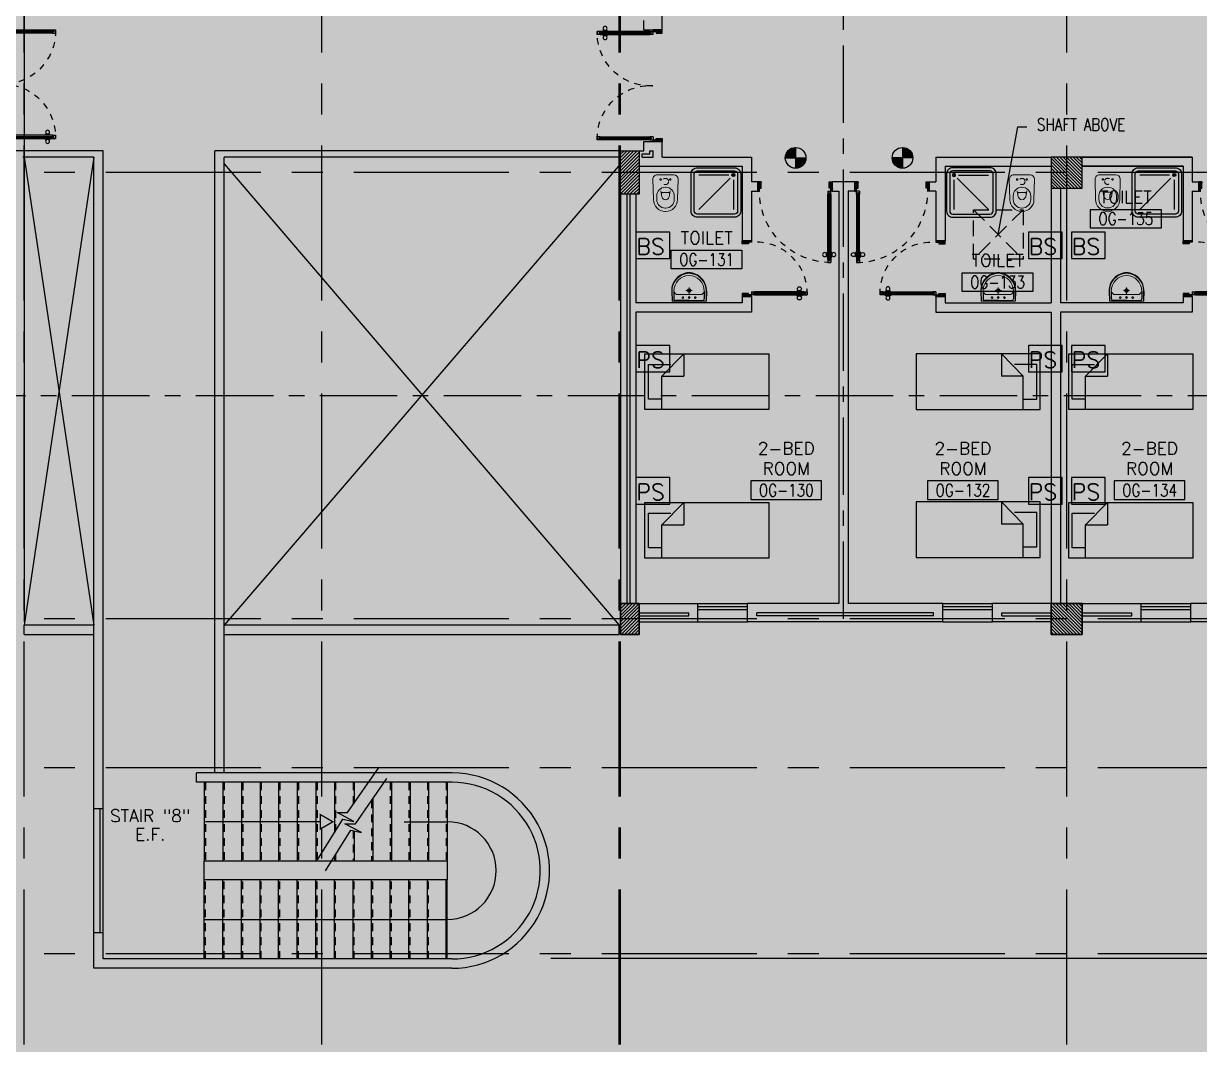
# Model space of a CAD drawing. Extents: x 88852.7 to 88945.7, y 39921.6 to 40001.1.
# Drawn here: x 88893.18 to 88912.15, y 39921.62 to 39938.08 of the extents above; entities that cross this region are included whole.
import ezdxf
from ezdxf.enums import TextEntityAlignment as Align

# ---------------------------------------------------------------- set-up
doc = ezdxf.new("R2010")
doc.units = 0
doc.header["$MEASUREMENT"] = 0
doc.header["$PDMODE"] = 34
for name, pattern in [('CENTER', [2, 1.25, -0.25, 0.25, -0.25]), ('CENTERX2', [4, 2.5, -0.5, 0.5, -0.5]), ('DASHED', [0.75, 0.5, -0.25]), ('HIDDEN', [0.375, 0.25, -0.125]), ('HIDDEN2', [0.1875, 0.125, -0.0625])]:
    doc.linetypes.add(name, pattern=pattern)
doc.layers.get('0').update_dxf_attribs({"color": 11, "linetype": 'CONTINUOUS'})
doc.layers.get('DEFPOINTS').update_dxf_attribs({"color": 11, "linetype": 'CONTINUOUS'})
for name, color, linetype in [('AX-DIM', 11, 'CONTINUOUS'), ('AXES', 11, 'CENTERX2'), ('AXES1', 11, 'CENTER'), ('COL', 11, 'CONTINUOUS'), ('DIM', 11, 'CONTINUOUS'), ('DOOR', 11, 'CONTINUOUS'), ('E-SYSTEM', 4, 'CONTINUOUS'), ('EJ', 11, 'CONTINUOUS'), ('FIX', 11, 'CONTINUOUS'), ('FUR', 11, 'CONTINUOUS'), ('HAT', 11, 'CONTINUOUS'), ('INSUL', 11, 'CONTINUOUS'), ('RM-BOX', 11, 'CONTINUOUS'), ('RM-NAME', 11, 'CONTINUOUS'), ('RM-NO', 11, 'CONTINUOUS'), ('ROOF', 11, 'CONTINUOUS'), ('SHAFT', 11, 'CONTINUOUS'), ('STR', 11, 'CONTINUOUS'), ('WALL', 11, 'CONTINUOUS'), ('WIN', 11, 'CONTINUOUS')]:
    doc.layers.add(name, color=color, linetype=linetype)
doc.styles.add('ROMANS', font='ROMANS.shx', dxfattribs={"width": 0.6})
doc.styles.add('SIMPLEX', font='simplex.shx', dxfattribs={"width": 0.8})
doc.dimstyles.new('DIM-OUT', dxfattribs={"dimscale": 0, "dimtxt": 0.24, "dimasz": 0.08, "dimexe": 0.02, "dimexo": 0.02, "dimgap": 0.05, "dimtad": 1, "dimdec": 0, "dimlfac": 1000, "dimzin": 0, "dimdsep": 46, "dimtxsty": 'ROMANS', "dimblk1": 'ARCHTICK', "dimblk2": 'ARCHTICK', "dimsah": 1, "dimcen": 0.01, "dimdle": 0.08, "dimclrd": 7, "dimclre": 7, "dimclrt": 2, "dimadec": 0, "dimazin": 0, "dimtp": 2, "dimtm": 2, "dimtfac": 0.114286, "dimtdec": 0, "dimtix": 1, "dimtmove": 2, "dimatfit": 3, "dimldrblk": 'ARCHTICK', "dimfxl": 0, "dimtolj": 1, "dimtzin": 0, "dimarcsym": 0})
doc.dimstyles.new('DIM7', dxfattribs={"dimtxt": 0.24, "dimasz": 0.08, "dimexe": 0.07, "dimexo": 0.05, "dimgap": 0.07, "dimtad": 1, "dimzin": 0, "dimdsep": 46, "dimtxsty": 'SIMPLEX', "dimblk": 'ARCHTICK', "dimcen": 0.05, "dimdle": 0.05, "dimclrd": 4, "dimclre": 4, "dimclrt": 2, "dimadec": 0, "dimazin": 0, "dimtp": 2, "dimtm": 2, "dimtfac": 0.114286, "dimtix": 1, "dimtmove": 2, "dimatfit": 3, "dimldrblk": 'DOT', "dimfxl": 0, "dimtolj": 1, "dimtzin": 0, "dimarcsym": 0})

# ---------------------------------------------------------------- blocks, each defined once
blk = doc.blocks.new('_ARCHTICK')
at = {"color": 0, "linetype": 'ByBlock', "const_width": 0.15}
blk.add_lwpolyline([(-0.5, -0.5), (0.5, 0.5)], dxfattribs=at)
blk = doc.blocks.new('*D175')
at = {"layer": 'AX-DIM', "color": 7, "lineweight": -2}
for p, q in [((88943.63, 39928.23), (88944.33, 39928.23)), ((88944.31, 39928.31), (88944.31, 39922.925)), ((88901.685, 39923.005), (88944.33, 39923.005))]:
    blk.add_line(p, q, dxfattribs=at)
at = {"layer": 'DEFPOINTS', "color": 0}
for p in [(88943.61, 39928.23), (88901.665, 39923.005), (88944.31, 39923.005)]:
    blk.add_point(p, dxfattribs=at)
at = {"layer": 'AX-DIM', "color": 7, "lineweight": -2, "xscale": 0.08, "yscale": 0.08, "zscale": 0.08}
for p, rotation in [((88944.31, 39928.23), 90), ((88944.31, 39923.005), 270)]:
    blk.add_blockref('_ARCHTICK', p, dxfattribs=dict(at, rotation=rotation))
at = {"layer": 'AX-DIM', "color": 2, "insert": (88944.14, 39925.617), "char_height": 0.24, "attachment_point": 5, "rotation": 90, "style": 'ROMANS'}
blk.add_mtext('\\A1;5225', dxfattribs=at)
blk = doc.blocks.new('SHR1')
at = {"layer": 'FIX'}
for p, q in [((-196, 196), (-700, 700)), ((-143, 218), (-143, 700)), ((-218, 143), (-700, 143))]:
    blk.add_line(p, q, dxfattribs=at)
for points in [[(-825, 125), (-825, 725, -0.414214), (-725, 825), (-125, 825, -0.414214), (-25, 725), (-25, 125, -0.414214), (-125, 25), (-725, 25, -0.414214)], [(-775, 125), (-775, 725, -0.414214), (-725, 775), (-125, 775, -0.414214), (-75, 725), (-75, 125, -0.414214), (-125, 75), (-725, 75, -0.414214)]]:
    blk.add_lwpolyline(points, format="xyb", close=True, dxfattribs=at)
for radius in [25, 15]:
    blk.add_circle((-143, 143), radius, dxfattribs=at)
blk = doc.blocks.new('WC1')
at = {"layer": 'FIX', "lineweight": 20}
for p, q in [((-210, 204), (-538, 194)), ((-727, 5), (-727, -5)), ((-674, 5), (-674, -5)), ((-534, 24), (-540, 0)), ((-540, 0), (-534, -24)), ((-475, 141), (-538, 141)), ((-395, 76), (-490, 60)), ((-339, 5), (-339, -5)), ((-137, 0), (-137, 131)), ((-137, -131), (-137, 0)), ((-538, -141), (-475, -141)), ((-490, -60), (-395, -76)), ((-538, -194), (-210, -204)), ((-213, -204), (-210, -204))]:
    blk.add_line(p, q, dxfattribs=at)
at = {"layer": 'FIX', "linetype": 'Continuous', "lineweight": 20}
blk.add_line((-420, -47), (-420, 45), dxfattribs=at)
at = {"layer": 'FIX', "linetype": 'HIDDEN2', "lineweight": 20, "ltscale": 0.3}
blk.add_circle((-245, 0), 49.8, dxfattribs=at)
at = {"layer": 'FIX', "linetype": 'HIDDEN', "lineweight": 20, "ltscale": 0.05}
for centre in [(-213, 78), (-213, -77)]:
    blk.add_circle(centre, 11.6, dxfattribs=at)
at = {"layer": 'FIX', "lineweight": 20}
for centre, radius, start, end in [((-538, 5), 189, 90, 180), ((-210, 131), 73, 360, 90), ((-538, 5), 136, 90, 180), ((-473, -7), 68.2, 128.9242, 152.8468), ((-464, -18), 82, 108.496, 128.9242), ((-475, 5), 136, 360, 90), ((-538, -5), 189, 180, 270), ((-538, -5), 136, 180, 270), ((-473, 7), 68.2, 207.1532, 231.0758), ((-464, 18), 82, 231.0758, 251.504), ((-475, -5), 136, 270, 0), ((-210, -131), 73, 270, 0)]:
    blk.add_arc(centre, radius, start, end, dxfattribs=at)
at = {"layer": 'FIX', "linetype": 'Continuous', "lineweight": 20}
for centre, start, end in [((-443, 46), 357.6662, 91.6121), ((-442, -46), 268.3879, 2.3338)]:
    blk.add_arc(centre, 22.3, start, end, dxfattribs=at)
blk = doc.blocks.new('LAV1')
at = {"layer": 'FIX', "linetype": 'ByBlock', "ltscale": 0.3}
for p, q in [((-280, 210), (-275, 50)), ((-245, 210), (-245, 85)), ((245, 210), (245, 85)), ((280, 210), (275, 50)), ((0, 60), (-220, 60)), ((0, 60), (220, 60))]:
    blk.add_line(p, q, dxfattribs=at)
at = {"layer": 'FIX', "linetype": 'Continuous', "lineweight": 20}
for p, q in [((-275, 210), (-275, 50)), ((275, 210), (275, 50)), ((0, 50), (-275, 50)), ((0, 50), (-252, 50)), ((0, 155), (-181, 155)), ((0, 155), (181, 155)), ((0, 50), (275, 50)), ((0, 50), (252, 50))]:
    blk.add_line(p, q, dxfattribs=at)
at = {"layer": 'FIX', "linetype": 'DASHED', "lineweight": 20, "ltscale": 0.05}
for p, q in [((50, 220), (-50, 220)), ((0, 170), (0, 270)), ((0, 170), (0, 270))]:
    blk.add_line(p, q, dxfattribs=at)
at = {"layer": 'FIX', "lineweight": 20}
for p, q in [((16, 107), (-15, 107)), ((0, 92), (0, 123))]:
    blk.add_line(p, q, dxfattribs=at)
for centre, radius in [((0, 220), 29.5), ((0, 220), 22.5), ((0, 107), 15.5)]:
    blk.add_circle(centre, radius, dxfattribs=at)
at = {"layer": 'FIX', "linetype": 'HIDDEN', "lineweight": 20, "ltscale": 0.05}
for centre in [(-100, 107), (100, 107)]:
    blk.add_circle(centre, 12.4, dxfattribs=at)
at = {"layer": 'FIX', "linetype": 'ByBlock', "ltscale": 0.3}
for centre, radius, start, end in [((7, 220), 287, 91.3776, 182.0064), ((-7, 220), 287, 357.9936, 88.6224), ((-220, 85), 24.9, 179.7021, 269.9486), ((220, 85), 24.9, 270.0514, 0.2979)]:
    blk.add_arc(centre, radius, start, end, dxfattribs=at)
at = {"layer": 'FIX', "linetype": 'Continuous', "lineweight": 20}
for centre, radius, start, end in [((8, 217), 283, 91.6988, 181.351), ((8, 212), 253, 91.7328, 180.4884), ((-8, 217), 283, 358.649, 88.3012), ((-8, 212), 253, 359.5116, 88.2672), ((-179, 222), 66.9, 190.2006, 268.0786), ((179, 222), 66.9, 271.9214, 349.7994)]:
    blk.add_arc(centre, radius, start, end, dxfattribs=at)
blk = doc.blocks.new('DOOR100')
at = {"layer": 'DOOR', "color": 0, "linetype": 'ByBlock'}
for p, q in [((-92, 1206), (-92, 1141)), ((-83, 1206), (-92, 1206)), ((-83, 1141), (-92, 1141)), ((-83, 1129), (-83, 1219)), ((-76, 1219), (-83, 1219)), ((-83, 1206), (-83, 1141)), ((-76, 1251), (-76, 1301)), ((-76, 1301), (-26, 1301)), ((-26, 1301), (-76, 1301)), ((-59, 1251), (-76, 1251)), ((-59, 1251), (-59, 1271)), ((-43, 1271), (-59, 1271)), ((-43, 1251), (-43, 1271)), ((-26, 1251), (-43, 1251)), ((-26, 1251), (-26, 1301)), ((-26, 1219), (-19, 1219)), ((-19, 1129), (-19, 1219)), ((-19, 1206), (-19, 1141)), ((-19, 1206), (-10, 1206)), ((-19, 1141), (-10, 1141)), ((-10, 1206), (-10, 1141)), ((-76, 1129), (-83, 1129)), ((-26, 1129), (-19, 1129)), ((-76, 200), (-59, 200)), ((-76, 150), (-76, 200)), ((-59, 200), (-59, 180)), ((-43, 200), (-26, 200)), ((-43, 180), (-43, 200)), ((-26, 200), (-26, 150)), ((-1201, 0), (-1201, 150)), ((-1201, 150), (-1176, 150)), ((-1201, 150), (-1201, 0)), ((-1151, 0), (-1201, 0)), ((-1176, 150), (-1176, 100)), ((-1176, 100), (-1151, 100)), ((-1151, 100), (-1151, 0)), ((-76, 150), (-26, 150)), ((-59, 180), (-43, 180)), ((-51, 100), (-51, 0)), ((-26, 100), (-51, 100)), ((-51, 0), (-1, 0)), ((-1, 150), (-26, 150)), ((-26, 150), (-26, 100)), ((-1, 150), (-1, 0))]:
    blk.add_line(p, q, dxfattribs=at)
at = {"layer": 'DOOR', "linetype": 'ByBlock'}
for p, q in [((-76, 1251), (-76, 200)), ((-59, 200), (-59, 1251)), ((-43, 200), (-43, 1251)), ((-26, 200), (-26, 1251))]:
    blk.add_line(p, q, dxfattribs=at)
at = {"layer": 'DOOR', "color": 9, "linetype": 'ByBlock'}
for p, q in [((-1151, 0), (-1201, 114)), ((-1151, 0), (-1201, 40)), ((-1151, 0), (-1164, 100)), ((-51, 0), (-1, 114)), ((-51, 0), (-38, 100)), ((-51, 0), (-1, 40))]:
    blk.add_line(p, q, dxfattribs=at)
at = {"layer": 'DOOR', "color": 0, "linetype": 'ByBlock'}
for centre in [(-125, 1174), (22, 1174)]:
    blk.add_circle(centre, 32.4, dxfattribs=at)
at = {"layer": 'DOOR', "linetype": 'HIDDEN', "ltscale": 0.5}
blk.add_arc((-27, 152), 1149, 89.961, 180.0931, dxfattribs=at)
at = {"layer": 'DOOR', "color": 9, "linetype": 'ByBlock'}
for centre, radius, start, end in [((-1151, 0), 154, 103.7142, 108.8947), ((-1151, 0), 134, 100.72, 111.8402), ((-1151, 0), 94.4, 90, 121.9818), ((-1151, 0), 74.4, 90, 132.2236), ((-1151, 0), 54.4, 90, 156.7926), ((-1151, 0), 34.4, 90, 180), ((-1151, 0), 14.4, 90, 180), ((-51, 0), 94.4, 58.0182, 90), ((-51, 0), 74.4, 47.7764, 90), ((-51, 0), 54.4, 23.2074, 90), ((-51, 0), 34.4, 0, 90), ((-51, 0), 14.4, 0, 90), ((-51, 0), 134, 68.1598, 79.28), ((-51, 0), 114, 64.0838, 77.3774), ((-51, 0), 154, 71.1053, 76.2858)]:
    blk.add_arc(centre, radius, start, end, dxfattribs=at)
blk = doc.blocks.new('DOOR90')
at = {"layer": 'DOOR', "linetype": 'ByBlock'}
for p, q in [((0, 0), (-150, 0)), ((-200, -25), (-1000, -25)), ((-200, -42), (-1000, -42)), ((-200, -58), (-1000, -58)), ((-1000, -75), (-200, -75))]:
    blk.add_line(p, q, dxfattribs=at)
at = {"layer": 'DOOR', "color": 0, "linetype": 'ByBlock'}
for p, q in [((-150, 0), (-150, -25)), ((-150, 0), (0, 0)), ((0, -50), (0, 0)), ((-1050, -25), (-1050, -75)), ((-1050, -75), (-1050, -25)), ((-1000, -25), (-1050, -25)), ((-1000, -75), (-1050, -75)), ((-1020, -42), (-1020, -58)), ((-1000, -42), (-1020, -42)), ((-1000, -58), (-1020, -58)), ((-1000, -25), (-1000, -42)), ((-1000, -58), (-1000, -75)), ((-968, -25), (-968, -18)), ((-878, -18), (-968, -18)), ((-968, -75), (-968, -82)), ((-878, -82), (-968, -82)), ((-955, -18), (-955, -9)), ((-955, -9), (-890, -9)), ((-955, -18), (-890, -18)), ((-955, -82), (-955, -91)), ((-955, -82), (-890, -82)), ((-955, -91), (-890, -91)), ((-890, -18), (-890, -9)), ((-890, -82), (-890, -91)), ((-878, -25), (-878, -18)), ((-878, -75), (-878, -82)), ((-200, -42), (-200, -25)), ((-200, -25), (-150, -25)), ((-180, -42), (-200, -42)), ((-200, -75), (-200, -58)), ((-200, -58), (-180, -58)), ((-150, -75), (-200, -75)), ((-180, -58), (-180, -42)), ((-150, -75), (-150, -25)), ((-150, -25), (-100, -25)), ((-100, -25), (-100, -50)), ((-100, -50), (0, -50)), ((-150, -900), (-150, -875)), ((-150, -875), (-100, -875)), ((0, -900), (-150, -900)), ((-150, -900), (0, -900)), ((-100, -850), (0, -850)), ((-100, -875), (-100, -850)), ((0, -850), (0, -900))]:
    blk.add_line(p, q, dxfattribs=at)
at = {"layer": 'DOOR', "color": 9, "linetype": 'ByBlock'}
for p, q in [((0, -50), (-114, 0)), ((0, -50), (-40, 0)), ((0, -50), (-100, -37)), ((0, -850), (-114, -900)), ((0, -850), (-100, -863)), ((0, -850), (-40, -900))]:
    blk.add_line(p, q, dxfattribs=at)
at = {"layer": 'DOOR', "color": 0, "linetype": 'ByBlock'}
for centre in [(-923, 24), (-923, -124)]:
    blk.add_circle(centre, 32.4, dxfattribs=at)
at = {"layer": 'DOOR', "color": 9, "linetype": 'ByBlock'}
for centre, radius, start, end in [((0, -50), 74.4, 137.7764, 180), ((0, -50), 54.4, 113.2074, 180), ((0, -50), 154, 161.1053, 166.2858), ((0, -50), 134, 158.1598, 169.28), ((0, -50), 114, 154.0838, 167.3774), ((0, -50), 94.4, 148.0182, 180), ((0, -50), 34.4, 90, 180), ((0, -50), 14.4, 90, 180), ((0, -850), 154, 193.7142, 198.8947), ((0, -850), 134, 190.72, 201.8402), ((0, -850), 94.4, 180, 211.9818), ((0, -850), 74.4, 180, 222.2236), ((0, -850), 54.4, 180, 246.7926), ((0, -850), 34.4, 180, 270), ((0, -850), 14.4, 180, 270)]:
    blk.add_arc(centre, radius, start, end, dxfattribs=at)
at = {"layer": 'DOOR', "linetype": 'HIDDEN', "ltscale": 0.5}
blk.add_arc((-222, -50), 828, 178.2701, 275.003, dxfattribs=at)
blk = doc.blocks.new('RM1')
at = {"layer": 'RM-BOX'}
blk.add_lwpolyline([(570, -200), (-570, -200), (-570, -500), (570, -500)], close=True, dxfattribs=at)
at = {"layer": 'RM-NAME', "style": 'ROMANS'}
for tag, p in [('ROOMNAME1', (0, 324)), ('ROOMNAME2', (0, 0))]:
    blk.add_attdef(tag, text='', height=200, dxfattribs=at).set_placement(p, align=Align.MIDDLE)
at = {"layer": 'RM-NO', "style": 'ROMANS', "width": 0.8}
blk.add_attdef('ROOMNO', text='', height=200, dxfattribs=at).set_placement((0, -350), align=Align.MIDDLE)
blk = doc.blocks.new('AH20A')
at = {"layer": 'FUR'}
for p, q in [((0, 0.5), (0, -0.5)), ((1, 0.5), (0, 0.5)), ((0.1358, 0.5), (0.1358, -0.0987)), ((1, -0.5), (1, 0.5)), ((0.1358, 0.3112), (0.0277, 0.3112)), ((0.0277, 0.3112), (0.0277, -0.3087)), ((0.1358, -0.0987), (0.3125, -0.5)), ((0.1358, -0.0987), (0.3125, -0.0987)), ((0.3125, -0.5), (0.3125, -0.0987)), ((0.0277, -0.3087), (0.2076, -0.3087)), ((0, -0.5), (1, -0.5))]:
    blk.add_line(p, q, dxfattribs=at)
blk = doc.blocks.new('*X87')
at = {"color": 0}
for p, q in [((227929, 169910), (228408, 170390)), ((227929, 169963), (228355, 170390)), ((227929, 170017), (228302, 170390)), ((227929, 170070), (228249, 170390)), ((227929, 170123), (228196, 170390)), ((227929, 170176), (228143, 170390)), ((227929, 170229), (228090, 170390)), ((227929, 170282), (228037, 170390)), ((227929, 170335), (227984, 170390)), ((227961, 169890), (228429, 170357)), ((228014, 169890), (228429, 170304)), ((228067, 169890), (228429, 170251)), ((228120, 169890), (228429, 170198)), ((228173, 169890), (228429, 170145)), ((228226, 169890), (228429, 170092)), ((228279, 169890), (228429, 170039)), ((228332, 169890), (228429, 169986)), ((228385, 169890), (228429, 169933))]:
    blk.add_line(p, q, dxfattribs=at)
blk = doc.blocks.new('COL50')
at = {"layer": 'COL'}
blk.add_lwpolyline([(-250, 250), (-250, -250), (250, -250), (250, 250)], close=True, dxfattribs=at)
blk = doc.blocks.new('A$C272A55A0')
at = {"layer": 'DOOR', "color": 0, "linetype": 'ByBlock'}
for p, q in [((0, 900), (0, 1050)), ((50, 1050), (0, 1050)), ((25, 950), (50, 950)), ((25, 900), (25, 950)), ((50, 950), (50, 1050)), ((1750, 950), (1750, 1050)), ((1750, 1050), (1800, 1050)), ((1775, 950), (1750, 950)), ((1775, 900), (1775, 950)), ((1800, 1050), (1800, 900)), ((0, 900), (25, 900)), ((75, 900), (25, 900)), ((25, 850), (25, 900)), ((42, 850), (25, 850)), ((58, 870), (42, 870)), ((42, 870), (42, 850)), ((58, 850), (58, 870)), ((75, 850), (58, 850)), ((75, 900), (75, 850)), ((1725, 900), (1775, 900)), ((1725, 900), (1725, 850)), ((1725, 850), (1742, 850)), ((1742, 870), (1758, 870)), ((1742, 850), (1742, 870)), ((1758, 870), (1758, 850)), ((1758, 850), (1775, 850)), ((1800, 900), (1775, 900)), ((1775, 850), (1775, 900)), ((25, 50), (42, 50)), ((25, 50), (25, 0)), ((25, 0), (75, 0)), ((75, 0), (25, 0)), ((42, 50), (42, 30)), ((42, 30), (58, 30)), ((58, 50), (75, 50)), ((58, 50), (58, 30)), ((75, 50), (75, 0)), ((1718, 160), (1709, 160)), ((1709, 95), (1709, 160)), ((1718, 95), (1709, 95)), ((1725, 173), (1718, 173)), ((1718, 173), (1718, 83)), ((1718, 95), (1718, 160)), ((1725, 83), (1718, 83)), ((1742, 50), (1725, 50)), ((1725, 50), (1725, 0)), ((1775, 0), (1725, 0)), ((1725, 0), (1775, 0)), ((1742, 50), (1742, 30)), ((1758, 30), (1742, 30)), ((1775, 50), (1758, 50)), ((1758, 50), (1758, 30)), ((1775, 173), (1782, 173)), ((1775, 83), (1782, 83)), ((1775, 50), (1775, 0)), ((1782, 173), (1782, 83)), ((1782, 160), (1791, 160)), ((1782, 95), (1782, 160)), ((1782, 95), (1791, 95)), ((1791, 95), (1791, 160))]:
    blk.add_line(p, q, dxfattribs=at)
at = {"layer": 'DOOR', "color": 9, "linetype": 'ByBlock'}
for p, q in [((50, 1050), (0, 1010)), ((50, 1050), (0, 937)), ((50, 1050), (37, 950)), ((1750, 1050), (1800, 1010)), ((1750, 1050), (1800, 937)), ((1750, 1050), (1763, 950))]:
    blk.add_line(p, q, dxfattribs=at)
at = {"layer": 'DOOR', "linetype": 'ByBlock'}
for p, q in [((25, 850), (25, 50)), ((42, 850), (42, 50)), ((58, 850), (58, 50)), ((75, 50), (75, 850)), ((1725, 50), (1725, 850)), ((1742, 850), (1742, 50)), ((1758, 850), (1758, 50)), ((1775, 850), (1775, 50))]:
    blk.add_line(p, q, dxfattribs=at)
at = {"layer": 'DOOR', "color": 0, "linetype": 'ByBlock'}
for centre in [(1676, 128), (1824, 128)]:
    blk.add_circle(centre, 32.4, dxfattribs=at)
at = {"layer": 'DOOR', "color": 9, "linetype": 'ByBlock'}
for centre, radius, start, end in [((50, 1050), 54.4, 203.2074, 270), ((50, 1050), 74.4, 227.7764, 270), ((50, 1050), 94.4, 238.0182, 270), ((50, 1050), 34.4, 180, 270), ((50, 1050), 14.4, 180, 270), ((1750, 1050), 14.4, 270, 0), ((1750, 1050), 34.4, 270, 0), ((1750, 1050), 54.4, 270, 336.7926), ((1750, 1050), 74.4, 270, 312.2236), ((1750, 1050), 94.4, 270, 301.9818), ((50, 1050), 114, 244.0838, 257.3774), ((50, 1050), 134, 248.1598, 259.28), ((50, 1050), 154, 251.1053, 256.2858), ((1750, 1050), 114, 282.6226, 295.9162), ((1750, 1050), 134, 280.72, 291.8402), ((1750, 1050), 154, 283.7142, 288.8947)]:
    blk.add_arc(centre, radius, start, end, dxfattribs=at)
at = {"layer": 'DOOR', "linetype": 'HIDDEN', "ltscale": 0.5}
for centre, start, end in [((50, 851), 268.3174, 3.2965), ((1750, 851), 176.7035, 271.6826)]:
    blk.add_arc(centre, 851, start, end, dxfattribs=at)
at = {"layer": 'WALL', "linetype": 'ByBlock'}
blk.add_line((1800, 900), (1800, 1050), dxfattribs=at)
blk = doc.blocks.new('C11')
at = {"layer": 'HAT'}
h = blk.add_hatch(dxfattribs=at)
h.set_pattern_fill('ANSI31', color=256, scale=300, style=0)
h.set_pattern_definition([(45, (-248556.182, -75061.005), (-26.5165043, 26.5165043), [])])
h.paths.add_polyline_path([(300, 700), (0, 700), (0, 350), (300, 350)])
h.paths.add_polyline_path([(300, 350), (0, 350), (0, 0), (300, 0)])
at = {"layer": 'COL'}
blk.add_lwpolyline([(300, 700), (300, 0), (0, 0), (0, 700)], close=True, dxfattribs=at)
blk = doc.blocks.new('*X86')
at = {"color": 0}
for p, q in [((227929, 177123), (228395, 177590)), ((227929, 177176), (228342, 177590)), ((227929, 177229), (228289, 177590)), ((227929, 177282), (228236, 177590)), ((227929, 177335), (228183, 177590)), ((227929, 177388), (228130, 177590)), ((227929, 177441), (228077, 177590)), ((227929, 177494), (228024, 177590)), ((227929, 177547), (227971, 177590)), ((227948, 177090), (228429, 177570)), ((228001, 177090), (228429, 177517)), ((228054, 177090), (228429, 177464)), ((228107, 177090), (228429, 177411)), ((228161, 177090), (228429, 177358)), ((228214, 177090), (228429, 177305)), ((228267, 177090), (228429, 177252)), ((228320, 177090), (228429, 177199)), ((228373, 177090), (228429, 177146))]:
    blk.add_line(p, q, dxfattribs=at)
blk = doc.blocks.new('C-300')
at = {"layer": 'HAT', "linetype": 'ByBlock', "ltscale": 0.3}
h = blk.add_hatch(dxfattribs=at)
h.set_pattern_fill('ANSI31', color=8, scale=300, style=0)
h.set_pattern_definition([(45, (-258496.182, -82361.005), (-26.5165043, 26.5165043), [])])
h.paths.add_polyline_path([(300, 500), (0, 500), (0, 250), (300, 250)])
h.paths.add_polyline_path([(300, 250), (0, 250), (0, 0), (300, 0)])
at = {"layer": 'COL'}
blk.add_lwpolyline([(0, 500), (300, 500), (300, 0), (0, 0)], close=True, dxfattribs=at)

msp = doc.modelspace()

# ---------------------------------------------------------------- linework, layer by layer
for p, q in [((88898.4087, 39925.3544), (88898.9164, 39926.0857)), ((88898.5355, 39925.1762), (88899.0432, 39925.9075)), ((88897.9227, 39924.5938), (88898.3319, 39925.2491)), ((88898.2384, 39925.3544), (88898.4087, 39925.3544)), ((88898.5073, 39925.214), (88898.2384, 39925.3544)), ((88898.3319, 39925.2491), (88898.5073, 39925.214)), ((88898.634, 39925.0357), (88898.3652, 39925.1762)), ((88898.3652, 39925.1762), (88898.5355, 39925.1762)), ((88898.0495, 39924.4156), (88898.4587, 39925.0709)), ((88898.4587, 39925.0709), (88898.634, 39925.0357))]:
    msp.add_line(p, q)
at = {"layer": 'AXES'}
for p, q in [((88897.9903, 39921.6153), (88897.9903, 40000.4279)), ((88910.0103, 39921.6153), (88910.0103, 40000.4279)), ((88893.1903, 39921.6153), (88893.1903, 40000.0779)), ((88902.7903, 39921.6153), (88902.7903, 40000.0779)), ((88902.8103, 39921.6153), (88902.8103, 40000.0779)), ((88945.0103, 39935.6796), (88876.9703, 39935.6796)), ((88945.0103, 39928.4796), (88876.9703, 39928.4796)), ((88945.0103, 39926.0796), (88876.9703, 39926.0796)), ((88945.0103, 39923.0796), (88876.9703, 39923.0796))]:
    msp.add_line(p, q, dxfattribs=at)
at = {"layer": 'AXES1'}
for p, q in [((88906.4103, 39928.4796), (88906.4103, 39987.2996)), ((88935.2103, 39932.0796), (88874.5703, 39932.0796)), ((88935.2103, 39932.0796), (88892.9203, 39932.0796))]:
    msp.add_line(p, q, dxfattribs=at)
at = {"layer": 'COL'}
msp.add_lwpolyline([(88910.2603, 39928.7296), (88910.2603, 39928.2296), (88909.7603, 39928.2296), (88909.7603, 39928.7296)], close=True, dxfattribs=at)
at = {"layer": 'DIM', "color": 0, "linetype": 'Continuous'}
for p, q in [((88893.1904, 39928.2296), (88893.1904, 39928.3796)), ((88902.7901, 39928.2296), (88902.7901, 39928.3796))]:
    msp.add_line(p, q, dxfattribs=at)
at = {"layer": 'E-SYSTEM', "color": 4}
for p, q in [((88905.5609, 39935.9159), (88905.4861, 39935.9906)), ((88905.5785, 39935.9159), (88905.4924, 39936.002)), ((88905.5962, 39935.9159), (88905.4994, 39936.0127)), ((88905.6139, 39935.9159), (88905.5071, 39936.0227)), ((88905.6316, 39935.9159), (88905.5154, 39936.032)), ((88905.6356, 39935.9295), (88905.5244, 39936.0407)), ((88905.6356, 39935.9472), (88905.5341, 39936.0487)), ((88905.6356, 39935.9648), (88905.5445, 39936.056)), ((88905.6356, 39935.9825), (88905.5555, 39936.0626)), ((88905.6356, 39936.0002), (88905.5674, 39936.0685)), ((88905.6356, 39936.0179), (88905.58, 39936.0735)), ((88905.6356, 39936.0355), (88905.5935, 39936.0777)), ((88905.6356, 39936.0532), (88905.6081, 39936.0808)), ((88905.6356, 39936.0709), (88905.6239, 39936.0826)), ((88905.6356, 39936.083), (88905.6356, 39935.7487)), ((88907.3599, 39936.083), (88907.3599, 39935.7487)), ((88907.3599, 39936.0709), (88907.3716, 39936.0826)), ((88907.3599, 39936.0532), (88907.3874, 39936.0808)), ((88907.3599, 39936.0355), (88907.402, 39936.0777)), ((88907.3599, 39936.0179), (88907.4155, 39936.0735)), ((88907.3599, 39936.0002), (88907.4282, 39936.0685)), ((88907.3599, 39935.9825), (88907.44, 39936.0626)), ((88907.3599, 39935.9648), (88907.451, 39936.056)), ((88907.3599, 39935.9472), (88907.4614, 39936.0487)), ((88907.3599, 39935.9295), (88907.4711, 39936.0407)), ((88907.364, 39935.9159), (88907.4801, 39936.032)), ((88907.3816, 39935.9159), (88907.4885, 39936.0227)), ((88907.3993, 39935.9159), (88907.4961, 39936.0127)), ((88907.417, 39935.9159), (88907.5031, 39936.002)), ((88907.4347, 39935.9159), (88907.5094, 39935.9906)), ((88905.4725, 39935.9159), (88905.4685, 39935.9198)), ((88905.4685, 39935.9159), (88905.8028, 39935.9159)), ((88905.4901, 39935.9159), (88905.4697, 39935.9363)), ((88905.5078, 39935.9159), (88905.4723, 39935.9514)), ((88905.5255, 39935.9159), (88905.476, 39935.9654)), ((88905.5432, 39935.9159), (88905.4806, 39935.9784)), ((88905.7518, 39935.7956), (88905.6356, 39935.9118)), ((88905.7425, 39935.7873), (88905.6356, 39935.8941)), ((88905.7325, 39935.7796), (88905.6356, 39935.8764)), ((88905.7218, 39935.7726), (88905.6356, 39935.8588)), ((88905.7104, 39935.7663), (88905.6356, 39935.8411)), ((88905.6982, 39935.7609), (88905.6356, 39935.8234)), ((88905.6852, 39935.7562), (88905.6356, 39935.8057)), ((88905.7605, 39935.8047), (88905.6492, 39935.9159)), ((88905.7684, 39935.8143), (88905.6669, 39935.9159)), ((88905.7758, 39935.8247), (88905.6846, 39935.9159)), ((88905.7824, 39935.8358), (88905.7023, 39935.9159)), ((88905.7882, 39935.8476), (88905.72, 39935.9159)), ((88905.7933, 39935.8602), (88905.7376, 39935.9159)), ((88905.7974, 39935.8738), (88905.7553, 39935.9159)), ((88905.8005, 39935.8883), (88905.773, 39935.9159)), ((88905.8024, 39935.9041), (88905.7907, 39935.9159)), ((88907.527, 39935.9159), (88907.1927, 39935.9159)), ((88907.1931, 39935.9041), (88907.2049, 39935.9159)), ((88907.195, 39935.8883), (88907.2225, 39935.9159)), ((88907.1981, 39935.8738), (88907.2402, 39935.9159)), ((88907.2022, 39935.8602), (88907.2579, 39935.9159)), ((88907.2073, 39935.8476), (88907.2756, 39935.9159)), ((88907.2131, 39935.8358), (88907.2932, 39935.9159)), ((88907.2198, 39935.8247), (88907.3109, 39935.9159)), ((88907.2271, 39935.8143), (88907.3286, 39935.9159)), ((88907.2351, 39935.8047), (88907.3463, 39935.9159)), ((88907.2437, 39935.7956), (88907.3599, 39935.9118)), ((88907.253, 39935.7873), (88907.3599, 39935.8941)), ((88907.263, 39935.7796), (88907.3599, 39935.8764)), ((88907.2737, 39935.7726), (88907.3599, 39935.8588)), ((88907.2851, 39935.7663), (88907.3599, 39935.8411)), ((88907.2973, 39935.7609), (88907.3599, 39935.8234)), ((88907.3104, 39935.7562), (88907.3599, 39935.8057)), ((88907.4523, 39935.9159), (88907.5149, 39935.9784)), ((88907.47, 39935.9159), (88907.5195, 39935.9654)), ((88907.4877, 39935.9159), (88907.5232, 39935.9514)), ((88907.5054, 39935.9159), (88907.5258, 39935.9363)), ((88907.5231, 39935.9159), (88907.527, 39935.9198)), ((88905.6712, 39935.7525), (88905.6356, 39935.7881)), ((88905.6561, 39935.75), (88905.6356, 39935.7704)), ((88905.6396, 39935.7488), (88905.6356, 39935.7527)), ((88907.3243, 39935.7525), (88907.3599, 39935.7881)), ((88907.3395, 39935.75), (88907.3599, 39935.7704)), ((88907.3559, 39935.7488), (88907.3599, 39935.7527))]:
    msp.add_line(p, q, dxfattribs=at)
for points in [[(88903.0603, 39934.7189), (88903.0603, 39934.2903), (88903.6055, 39934.2903), (88903.6055, 39934.7189)], [(88909.39, 39934.7189), (88909.39, 39934.2903), (88909.9353, 39934.2903), (88909.9353, 39934.7189)], [(88910.0853, 39934.7189), (88910.0853, 39934.2903), (88910.6305, 39934.2903), (88910.6305, 39934.7189)], [(88903.0603, 39932.8909), (88903.0603, 39932.4623), (88903.6055, 39932.4623), (88903.6055, 39932.8909)], [(88909.39, 39932.8909), (88909.39, 39932.4623), (88909.9353, 39932.4623), (88909.9353, 39932.8909)], [(88910.0853, 39932.8909), (88910.0853, 39932.4623), (88910.6305, 39932.4623), (88910.6305, 39932.8909)], [(88903.0603, 39930.7603), (88903.0603, 39930.3317), (88903.6055, 39930.3317), (88903.6055, 39930.7603)], [(88909.39, 39930.7603), (88909.39, 39930.3317), (88909.9353, 39930.3317), (88909.9353, 39930.7603)], [(88910.0853, 39930.7603), (88910.0853, 39930.3317), (88910.6305, 39930.3317), (88910.6305, 39930.7603)]]:
    msp.add_lwpolyline(points, close=True, dxfattribs=at)
for centre in [(88905.6356, 39935.9159), (88907.3599, 39935.9159)]:
    msp.add_circle(centre, 0.1672, dxfattribs=at)
at = {"layer": 'EJ'}
msp.add_line((88893.1903, 39938.1796), (88893.1903, 39936.0796), dxfattribs=at)
at = {"layer": 'INSUL'}
for p, q in [((88903.2853, 39935.9796), (88903.2853, 39936.0296)), ((88903.2853, 39936.0296), (88903.3353, 39936.0296)), ((88903.3353, 39935.9296), (88903.3353, 39936.0296)), ((88903.1603, 39935.9796), (88903.2853, 39935.9796)), ((88903.1603, 39935.9296), (88903.3353, 39935.9296)), ((88902.9103, 39935.3296), (88902.9103, 39928.7296)), ((88902.9603, 39935.3296), (88902.9603, 39928.7296)), ((88903.1103, 39928.5796), (88903.9103, 39928.5796)), ((88903.1103, 39928.5296), (88903.9103, 39928.5296)), ((88903.9103, 39928.5296), (88903.9103, 39928.5796)), ((88905.0103, 39928.5296), (88905.0103, 39928.5796)), ((88907.8603, 39928.5796), (88905.0103, 39928.5796)), ((88907.8603, 39928.5296), (88905.0103, 39928.5296)), ((88907.8603, 39928.5296), (88907.8603, 39928.5796)), ((88908.9603, 39928.5296), (88908.9603, 39928.5796)), ((88908.9603, 39928.5796), (88909.7603, 39928.5796)), ((88908.9603, 39928.5296), (88909.7603, 39928.5296)), ((88910.2603, 39928.5796), (88911.0603, 39928.5796)), ((88910.2603, 39928.5296), (88911.0603, 39928.5296)), ((88911.0603, 39928.5296), (88911.0603, 39928.5796))]:
    msp.add_line(p, q, dxfattribs=at)
at = {"layer": 'ROOF'}
for p, q in [((88893.1903, 39949.7296), (88893.1903, 39936.0796)), ((88894.4653, 39936.0296), (88892.7953, 39936.0296)), ((88893.1903, 39936.0796), (88893.1903, 39928.4296)), ((88894.4653, 39925.4196), (88894.4653, 39936.0296)), ((88896.2653, 39925.9946), (88896.2653, 39936.0296)), ((88902.7903, 39936.0296), (88896.2653, 39936.0296)), ((88894.3153, 39935.9296), (88893.1703, 39935.9296)), ((88894.3153, 39925.9946), (88894.3153, 39935.9296)), ((88896.4153, 39925.9946), (88896.4153, 39935.9296)), ((88902.7903, 39935.9296), (88896.4153, 39935.9296)), ((88893.1903, 39928.2296), (88894.3153, 39928.2296)), ((88894.3153, 39928.3796), (88893.1904, 39928.3796)), ((88902.7901, 39928.3796), (88896.4153, 39928.3796)), ((88896.4153, 39928.2296), (88902.7903, 39928.2296)), ((88898.1955, 39924.6493), (88898.1955, 39924.5696)), ((88898.1955, 39924.6493), (88898.1955, 39924.5696)), ((88898.2155, 39924.6813), (88898.2155, 39924.5696)), ((88898.2155, 39924.6813), (88898.2155, 39924.5696)), ((88896.0955, 39924.2696), (88896.0955, 39924.5696)), ((88900.0155, 39924.5696), (88896.0955, 39924.5696)), ((88900.0155, 39924.5696), (88900.0155, 39924.2696)), ((88900.0155, 39924.2696), (88896.0955, 39924.2696))]:
    msp.add_line(p, q, dxfattribs=at)
at = {"layer": 'ROOF', "color": 9}
msp.add_line((88893.1903, 39936.0796), (88893.1903, 39928.4296), dxfattribs=at)
at = {"layer": 'SHAFT'}
for p, q in [((88893.1903, 39935.9296), (88894.3153, 39928.3796)), ((88894.3153, 39935.9296), (88893.1904, 39928.3796)), ((88902.8103, 39935.8196), (88896.4153, 39928.3796)), ((88896.4153, 39935.8196), (88902.7901, 39928.3796))]:
    msp.add_line(p, q, dxfattribs=at)
at = {"layer": 'SHAFT', "linetype": 'HIDDEN'}
for p, q in [((88908.5043, 39935.0796), (88909.3043, 39934.2796)), ((88909.3043, 39935.0796), (88908.5043, 39934.2796))]:
    msp.add_line(p, q, dxfattribs=at)
msp.add_lwpolyline([(88908.5043, 39935.0796), (88909.3043, 39935.0796), (88909.3043, 39934.2796), (88908.5043, 39934.2796)], close=True, dxfattribs=at)
at = {"layer": 'STR'}
for p, q in [((88896.0955, 39925.8446), (88896.0955, 39924.5696)), ((88896.3955, 39925.8446), (88896.3955, 39924.5696)), ((88896.6955, 39925.8446), (88896.6955, 39924.5696)), ((88896.9955, 39925.8446), (88896.9955, 39924.5696)), ((88897.2955, 39925.8446), (88897.2955, 39924.5696)), ((88897.5955, 39925.8446), (88897.5955, 39924.5696)), ((88897.8955, 39925.8446), (88897.8955, 39924.5696)), ((88898.1955, 39925.8446), (88898.1955, 39925.0306)), ((88898.5155, 39925.8446), (88898.5155, 39925.5082)), ((88899.1155, 39925.8446), (88899.1155, 39924.5696)), ((88899.4155, 39925.8446), (88899.4155, 39924.5696)), ((88899.7155, 39925.8446), (88899.7155, 39924.5696)), ((88900.0155, 39925.8446), (88900.0155, 39924.5696)), ((88898.8155, 39925.5795), (88898.8155, 39924.5696)), ((88897.9704, 39925.2071), (88896.1155, 39925.2071)), ((88899.3223, 39925.2071), (88900.0179, 39925.2071)), ((88898.5155, 39925.0595), (88898.5155, 39924.5696)), ((88896.0955, 39922.9946), (88896.0955, 39924.2696)), ((88896.3955, 39922.9946), (88896.3955, 39924.2696)), ((88896.6955, 39922.9946), (88896.6955, 39924.2696)), ((88896.9955, 39922.9946), (88896.9955, 39924.2696)), ((88897.2955, 39922.9946), (88897.2955, 39924.2696)), ((88897.5955, 39922.9946), (88897.5955, 39924.2696)), ((88897.8955, 39922.9946), (88897.8955, 39924.2696)), ((88898.1955, 39922.9946), (88898.1955, 39924.2696)), ((88898.4955, 39922.9946), (88898.4955, 39924.2696)), ((88898.7955, 39922.9946), (88898.7955, 39924.2696)), ((88899.0955, 39922.9946), (88899.0955, 39924.2696)), ((88899.3955, 39922.9946), (88899.3955, 39924.2696)), ((88899.6955, 39922.9946), (88899.6955, 39924.2696)), ((88899.9955, 39922.9946), (88899.9955, 39924.2696)), ((88900.0155, 39922.9946), (88900.0155, 39924.2696)), ((88896.0955, 39923.6321), (88900.0179, 39923.6321))]:
    msp.add_line(p, q, dxfattribs=at)
at = {"layer": 'STR', "linetype": 'HIDDEN2'}
for p, q in [((88896.1155, 39925.8446), (88896.1155, 39924.5696)), ((88896.4155, 39925.8446), (88896.4155, 39924.5696)), ((88896.7155, 39925.8446), (88896.7155, 39924.5696)), ((88897.0155, 39925.8446), (88897.0155, 39924.5696)), ((88897.3155, 39925.8446), (88897.3155, 39924.5696)), ((88897.6155, 39925.8446), (88897.6155, 39924.5696)), ((88897.9155, 39925.8446), (88897.9155, 39924.5696)), ((88898.2155, 39925.8446), (88898.2155, 39925.0626)), ((88898.4955, 39925.8446), (88898.4955, 39925.4794)), ((88899.0955, 39925.8446), (88899.0955, 39924.5696)), ((88899.3955, 39925.8446), (88899.3955, 39924.5696)), ((88899.6955, 39925.8446), (88899.6955, 39924.5696)), ((88899.9955, 39925.8446), (88899.9955, 39924.5696)), ((88898.7955, 39925.5507), (88898.7955, 39924.5696)), ((88898.4955, 39925.0635), (88898.4955, 39924.5696)), ((88896.1155, 39922.9946), (88896.1155, 39924.2696)), ((88896.4155, 39922.9946), (88896.4155, 39924.2696)), ((88896.7155, 39922.9946), (88896.7155, 39924.2696)), ((88897.0155, 39922.9946), (88897.0155, 39924.2696)), ((88897.3155, 39922.9946), (88897.3155, 39924.2696)), ((88897.6155, 39922.9946), (88897.6155, 39924.2696)), ((88897.9155, 39922.9946), (88897.9155, 39924.2696)), ((88898.2155, 39922.9946), (88898.2155, 39924.2696)), ((88898.5155, 39922.9946), (88898.5155, 39924.2696)), ((88898.8155, 39922.9946), (88898.8155, 39924.2696)), ((88899.1155, 39922.9946), (88899.1155, 39924.2696)), ((88899.4155, 39922.9946), (88899.4155, 39924.2696)), ((88899.7155, 39922.9946), (88899.7155, 39924.2696)), ((88899.9955, 39922.9946), (88899.9955, 39924.2696)), ((88900.0155, 39922.9946), (88900.0155, 39924.2696))]:
    msp.add_line(p, q, dxfattribs=at)
at = {"layer": 'STR', "const_width": 0.0215}
msp.add_lwpolyline([(88897.9704, 39925.0916), (88897.9704, 39925.3225), (88898.1704, 39925.2071)], close=True, dxfattribs=at)
at = {"layer": 'STR'}
msp.add_arc((88900.0179, 39924.4196), 0.7875, 270, 90, dxfattribs=at)
at = {"layer": 'WALL'}
for p, q in [((88903.4853, 39937.9796), (88903.4853, 39938.3296)), ((88903.1853, 39937.9796), (88903.1853, 39938.1296)), ((88903.1853, 39937.9796), (88903.4853, 39937.9796)), ((88903.1853, 39936.0296), (88903.1853, 39936.1796)), ((88903.1853, 39936.1796), (88903.4853, 39936.1796)), ((88903.4853, 39935.9296), (88903.4853, 39936.1796)), ((88902.8103, 39936.0296), (88903.1853, 39936.0296)), ((88902.8103, 39935.9296), (88902.8103, 39936.0296)), ((88902.8103, 39935.9296), (88902.8103, 39936.0296)), ((88903.4853, 39935.9296), (88904.0103, 39935.9296)), ((88904.9228, 39935.9296), (88904.9228, 39935.5296)), ((88907.8983, 39935.9296), (88907.8983, 39935.5296)), ((88912.0353, 39935.9296), (88912.0353, 39935.5296)), ((88903.1103, 39935.7796), (88904.0103, 39935.7796)), ((88903.1103, 39935.7796), (88904.7728, 39935.7796)), ((88904.7728, 39935.7796), (88904.7728, 39934.5796)), ((88908.0483, 39935.7796), (88908.0483, 39934.5796)), ((88911.8853, 39935.7796), (88911.8853, 39934.5796)), ((88905.029, 39935.5296), (88904.9228, 39935.5296)), ((88907.7915, 39935.5296), (88907.8983, 39935.5296)), ((88909.7603, 39935.4296), (88909.7603, 39933.5796)), ((88909.9103, 39935.4296), (88909.9103, 39933.5796)), ((88902.8103, 39935.3296), (88902.8103, 39928.7296)), ((88903.0603, 39935.3296), (88903.0603, 39933.5796)), ((88904.9228, 39935.3796), (88904.9228, 39934.5796)), ((88906.3353, 39935.3796), (88906.3353, 39928.7296)), ((88906.4853, 39935.3796), (88906.4853, 39928.7296)), ((88907.8983, 39935.3796), (88907.8983, 39934.5796)), ((88912.0353, 39935.3796), (88912.0353, 39934.5796)), ((88904.9228, 39934.5796), (88904.7728, 39934.5796)), ((88907.8983, 39934.5796), (88908.0483, 39934.5796)), ((88912.0353, 39934.5796), (88911.8853, 39934.5796)), ((88904.7723, 39933.5796), (88903.0603, 39933.5796)), ((88904.7723, 39933.6796), (88904.7723, 39933.5796)), ((88904.9228, 39933.6796), (88904.7728, 39933.6796)), ((88904.9223, 39933.6796), (88904.9223, 39933.4296)), ((88907.8983, 39933.6796), (88908.0483, 39933.6796)), ((88907.8983, 39933.6796), (88907.8983, 39933.4296)), ((88908.0483, 39933.6796), (88908.0483, 39933.5796)), ((88908.0483, 39933.5796), (88909.7603, 39933.5796)), ((88911.8853, 39933.5796), (88909.9103, 39933.5796)), ((88912.0353, 39933.6796), (88911.8853, 39933.6796)), ((88911.8853, 39933.6796), (88911.8853, 39933.5796)), ((88912.0353, 39933.6796), (88912.0353, 39933.4296)), ((88904.9223, 39933.4296), (88903.0603, 39933.4296)), ((88903.0603, 39933.4296), (88903.0603, 39928.7296)), ((88907.8983, 39933.4296), (88909.7603, 39933.4296)), ((88909.7603, 39933.4296), (88909.7603, 39928.7296)), ((88912.0353, 39933.4296), (88909.9103, 39933.4296)), ((88909.9103, 39933.4296), (88909.9103, 39928.7296)), ((88903.1103, 39928.7296), (88904.0603, 39928.7296)), ((88904.0603, 39928.4296), (88904.0603, 39928.7296)), ((88904.8603, 39928.4296), (88904.8603, 39928.7296)), ((88906.3353, 39928.7296), (88904.8603, 39928.7296)), ((88908.0103, 39928.7296), (88906.4853, 39928.7296)), ((88908.0103, 39928.4296), (88908.0103, 39928.7296)), ((88908.8103, 39928.4296), (88908.8103, 39928.7296)), ((88909.7603, 39928.7296), (88908.8103, 39928.7296)), ((88910.2603, 39928.7296), (88911.2103, 39928.7296)), ((88911.2103, 39928.4296), (88911.2103, 39928.7296)), ((88912.0103, 39928.4296), (88912.0103, 39928.7296)), ((88913.4478, 39928.7296), (88912.0103, 39928.7296)), ((88903.1103, 39928.4296), (88904.0603, 39928.4296)), ((88908.0103, 39928.4296), (88904.8603, 39928.4296)), ((88909.7603, 39928.4296), (88908.8103, 39928.4296)), ((88910.2603, 39928.4296), (88911.2103, 39928.4296)), ((88915.2103, 39928.4296), (88912.0103, 39928.4296)), ((88894.3153, 39925.4196), (88894.3153, 39925.9946)), ((88895.9686, 39925.8446), (88895.9686, 39925.9946)), ((88900.0908, 39925.9946), (88895.9686, 39925.9946)), ((88900.0908, 39925.8446), (88895.9686, 39925.8446)), ((88894.3153, 39925.4196), (88894.4653, 39925.4196)), ((88894.3153, 39922.8446), (88894.3153, 39923.4196)), ((88894.3153, 39923.4196), (88894.4653, 39923.4196)), ((88894.4653, 39922.9946), (88894.4653, 39923.4196)), ((88900.0908, 39922.9946), (88894.4653, 39922.9946)), ((88900.0908, 39922.8446), (88894.3153, 39922.8446))]:
    msp.add_line(p, q, dxfattribs=at)
at = {"layer": 'WALL', "linetype": 'ByBlock'}
for p, q in [((88903.4853, 39935.9296), (88904.9228, 39935.9296)), ((88907.8983, 39935.9296), (88909.7603, 39935.9296)), ((88910.2603, 39935.9296), (88912.0353, 39935.9296)), ((88912.0353, 39935.9296), (88910.2603, 39935.9296)), ((88908.0483, 39935.7796), (88909.7603, 39935.7796)), ((88910.2603, 39935.7796), (88911.8853, 39935.7796)), ((88911.8853, 39935.7796), (88910.2603, 39935.7796)), ((88905.029, 39935.3796), (88905.029, 39935.5296)), ((88906.229, 39935.3796), (88906.229, 39935.5296)), ((88906.5915, 39935.5296), (88906.229, 39935.5296)), ((88906.5915, 39935.3796), (88906.5915, 39935.5296)), ((88907.7915, 39935.3796), (88907.7915, 39935.5296)), ((88912.0353, 39935.5296), (88912.1415, 39935.5296)), ((88904.9228, 39935.3796), (88905.029, 39935.3796)), ((88906.229, 39935.3796), (88906.3353, 39935.3796)), ((88906.5915, 39935.3796), (88906.4853, 39935.3796)), ((88907.8983, 39935.3796), (88907.7915, 39935.3796)), ((88912.0353, 39935.3796), (88912.1415, 39935.3796))]:
    msp.add_line(p, q, dxfattribs=at)
at = {"layer": 'WALL', "color": 2, "linetype": 'ByBlock'}
msp.add_line((88912.1415, 39935.5296), (88912.1415, 39935.3796), dxfattribs=at)
at = {"layer": 'WALL', "linetype": 'ByBlock', "ltscale": 0.3}
for points in [[(88903.1103, 39935.3296), (88902.8103, 39935.3296), (88902.8103, 39936.0296), (88903.1103, 39936.0296)], [(88909.7603, 39935.4296), (88910.2603, 39935.4296), (88910.2603, 39935.9296), (88909.7603, 39935.9296)], [(88902.8103, 39928.2296), (88903.1103, 39928.2296), (88903.1103, 39928.7296), (88902.8103, 39928.7296)], [(88909.7603, 39928.2296), (88910.2603, 39928.2296), (88910.2603, 39928.7296), (88909.7603, 39928.7296)]]:
    msp.add_lwpolyline(points, close=True, dxfattribs=at)
at = {"layer": 'WALL'}
for radius, start, end in [(1.575, 270, 93.47026), (1.425, 269.99998, 93.83607)]:
    msp.add_arc((88900.0908, 39924.4196), radius, start, end, dxfattribs=at)
at = {"layer": 'WIN', "color": 1}
msp.add_line((88903.1603, 39935.9296), (88903.1603, 39935.9796), dxfattribs=at)
at = {"layer": 'WIN'}
for p, q in [((88904.0603, 39928.7296), (88904.8603, 39928.7296)), ((88904.0603, 39928.6796), (88904.8603, 39928.6796)), ((88904.0603, 39928.6296), (88904.8603, 39928.6296)), ((88908.0103, 39928.7296), (88908.8103, 39928.7296)), ((88908.0103, 39928.6796), (88908.8103, 39928.6796)), ((88908.0103, 39928.6296), (88908.8103, 39928.6296)), ((88911.2103, 39928.7296), (88912.0103, 39928.7296)), ((88911.2103, 39928.6796), (88912.0103, 39928.6796)), ((88911.2103, 39928.6296), (88912.0103, 39928.6296)), ((88904.0603, 39928.4296), (88904.8603, 39928.4296)), ((88908.0103, 39928.4296), (88908.8103, 39928.4296)), ((88911.2103, 39928.4296), (88912.0103, 39928.4296)), ((88894.3153, 39923.4196), (88894.3153, 39925.4196)), ((88894.4153, 39923.4196), (88894.4153, 39925.4196)), ((88894.4653, 39923.4196), (88894.4653, 39925.4196))]:
    msp.add_line(p, q, dxfattribs=at)

# ---------------------------------------------------------------- block references
at = {"layer": 'COL', "linetype": 'ByBlock', "xscale": 0.001, "yscale": 0.001, "zscale": 0.001}
msp.add_blockref('C11', (88902.8103, 39935.3296), dxfattribs=at)
at = {"layer": 'COL', "xscale": 0.001, "yscale": 0.001, "zscale": 0.001, "rotation": 180}
msp.add_blockref('COL50', (88910.0103, 39935.6796), dxfattribs=at)
at = {"layer": 'COL', "color": 6, "linetype": 'ByBlock', "ltscale": 0.3, "xscale": 0.001, "yscale": 0.001, "zscale": 0.001}
msp.add_blockref('C-300', (88902.8103, 39928.2296), dxfattribs=at)
at = {"layer": 'DOOR', "color": 0, "linetype": 'ByBlock', "zscale": 0.001}
for name, p, xscale, yscale, rotation in [('A$C272A55A0', (88893.6956, 39938.0046), -0.000999999996565748, 0.000999999996565748, 90), ('A$C272A55A0', (88902.4349, 39936.1796), -0.001, 0.001, 270), ('DOOR100', (88906.229, 39935.5296), -0.001, 0.001, 180), ('DOOR100', (88906.5915, 39935.5296), 0.001, 0.001, 180), ('DOOR100', (88913.3415, 39935.5296), -0.001, 0.001, 180), ('DOOR90', (88904.7728, 39933.6796), 0.001, 0.001, 180), ('DOOR90', (88908.0483, 39933.6796), -0.001, 0.001, 180), ('DOOR90', (88911.8853, 39933.6796), 0.001, 0.001, 180)]:
    msp.add_blockref(name, p, dxfattribs=dict(at, xscale=xscale, yscale=yscale, rotation=rotation))
at = {"layer": 'FIX'}
for name, p, xscale, yscale, zscale, rotation in [('WC1', (88903.5365, 39935.7796), 0.001, 0.001, 0.001, 90), ('SHR1', (88904.7748, 39935.7816), 0.001, 0.001, 0.001, 90), ('SHR1', (88908.0463, 39935.7816), -0.001, 0.001, 0.001, 270), ('WC1', (88909.2872, 39935.7796), 0.001, 0.001, 0.001, 90), ('WC1', (88910.6698, 39935.7816), -0.001, 0.001, 0.001, 270), ('SHR1', (88911.8873, 39935.7816), 0.001, 0.001, 0.001, 90), ('AH20A', (88903.2053, 39932.3064), -2, 0.9, 2, 180), ('AH20A', (88909.5798, 39932.3064), 2, 0.9, 2, 180), ('AH20A', (88910.0426, 39932.3064), -2, 0.9, 2, 180), ('AH20A', (88903.2053, 39929.9076), -2, 0.9, 2, 180), ('AH20A', (88909.5798, 39929.9203), 2, 0.9, 2, 180), ('AH20A', (88910.0426, 39929.9076), -2, 0.9, 2, 180)]:
    msp.add_blockref(name, p, dxfattribs=dict(at, xscale=xscale, yscale=yscale, zscale=zscale, rotation=rotation))
at = {"layer": 'FIX', "linetype": 'ByBlock', "ltscale": 0.3, "xscale": 0.001, "yscale": 0.001, "zscale": 0.001}
for p in [(88903.9165, 39933.5546), (88908.9043, 39933.5546), (88910.9738, 39933.5546)]:
    msp.add_blockref('LAV1', p, dxfattribs=at)
at = {"layer": 'HAT', "xscale": -0.001, "yscale": 0.001, "zscale": 0.001, "rotation": 180}
for name in ['*X87', '*X86']:
    msp.add_blockref(name, (88681.8317, 40105.8193), dxfattribs=at)
at = {"layer": 'RM-NAME'}
ref = msp.add_blockref('RM1', (88910.9617, 39935.284), dxfattribs=dict(at, xscale=-0.001, yscale=0.001, zscale=0.001))
ref.add_attrib('ROOMNO', 'OG-135', dxfattribs={"layer": 'RM-NO', "height": 0.2, "style": 'ROMANS', "width": 0.8}).set_placement((88910.9617, 39934.934), align=Align.MIDDLE)
ref.add_attrib('ROOMNAME2', 'TOILET', dxfattribs={"height": 0.2, "style": 'ROMANS'}).set_placement((88910.9617, 39935.284), align=Align.MIDDLE)
ref = msp.add_blockref('RM1', (88904.2006, 39934.6256), dxfattribs=dict(at, xscale=-0.001, yscale=0.001, zscale=0.001))
ref.add_attrib('ROOMNO', 'OG-131', dxfattribs={"layer": 'RM-NO', "height": 0.2, "style": 'ROMANS', "width": 0.8}).set_placement((88904.2006, 39934.2756), align=Align.MIDDLE)
ref.add_attrib('ROOMNAME2', 'TOILET', dxfattribs={"height": 0.2, "style": 'ROMANS'}).set_placement((88904.2006, 39934.6256), align=Align.MIDDLE)
ref = msp.add_blockref('RM1', (88908.8939, 39934.2611), dxfattribs=dict(at, xscale=-0.001, yscale=0.001, zscale=0.001))
ref.add_attrib('ROOMNO', 'OG-133', dxfattribs={"layer": 'RM-NO', "height": 0.2, "style": 'ROMANS', "width": 0.8}).set_placement((88908.8939, 39933.9111), align=Align.MIDDLE)
ref.add_attrib('ROOMNAME2', 'TOILET', dxfattribs={"height": 0.2, "style": 'ROMANS'}).set_placement((88908.8939, 39934.2611), align=Align.MIDDLE)
at = {"layer": 'RM-NAME', "xscale": 0.001, "yscale": 0.001, "zscale": 0.001}
for p, values in [((88905.4849, 39930.9045), {'ROOMNO': 'OG-130', 'ROOMNAME2': 'ROOM', 'ROOMNAME1': '2-BED'}), ((88908.3348, 39930.9045), {'ROOMNO': 'OG-132', 'ROOMNAME2': 'ROOM', 'ROOMNAME1': '2-BED'}), ((88911.3456, 39930.9045), {'ROOMNO': 'OG-134', 'ROOMNAME2': 'ROOM', 'ROOMNAME1': '2-BED'})]:
    msp.add_blockref('RM1', p, dxfattribs=at).add_auto_attribs(values)

# ---------------------------------------------------------------- texts
at = {"layer": 'E-SYSTEM', "color": 4, "style": 'ROMANS'}
for s, p in [('BS', (88903.0675, 39934.3556)), ('BS', (88909.3973, 39934.3556)), ('BS', (88910.0925, 39934.3556)), ('PS', (88903.0675, 39932.5277)), ('PS', (88909.3973, 39932.5277)), ('PS', (88910.0925, 39932.5277)), ('PS', (88903.0675, 39930.3971)), ('PS', (88909.3973, 39930.3971)), ('PS', (88910.0925, 39930.3971))]:
    msp.add_text(s, height=0.26, dxfattribs=at).set_placement(p)
at = {"layer": 'RM-NAME', "style": 'ROMANS'}
for s, p in [('STAIR "8"', (88895.2232, 39925.3039)), ('E.F.', (88895.2232, 39925.0039))]:
    msp.add_text(s, height=0.2, dxfattribs=at).set_placement(p, align=Align.MIDDLE)
at = {"layer": 'SHAFT', "color": 4, "style": 'ROMANS', "width": 0.8}
msp.add_text('SHAFT ABOVE', height=0.2, dxfattribs=at).set_placement((88910.241, 39936.4529), align=Align.MIDDLE)

# ---------------------------------------------------------------- dimensions: what is measured, and where the dimension line sits
at = {"layer": 'AX-DIM'}
dim = msp.add_linear_dim(base=(88944.3103, 39923.0046), p1=(88943.6103, 39928.2296), p2=(88901.6653, 39923.0046), angle=270, dimstyle='DIM-OUT', override={"dimscale": 1}, dxfattribs=at)
dim.commit()
dim.dimension.update_dxf_attribs({"geometry": '*D175', "text_midpoint": (88944.1403, 39925.6171)})

# ---------------------------------------------------------------- leaders
at = {"layer": 'SHAFT', "color": 6, "linetype": 'ByBlock', "ltscale": 0.3}
msp.add_leader([(88908.9043, 39934.6796), (88909.219, 39936.4141), (88909.3667, 39936.4141)], dimstyle='DIM7', override={"dimasz": 200, "dimgap": 70, "dimtad": 0}, dxfattribs=at)

doc.saveas('drawing.dxf')
